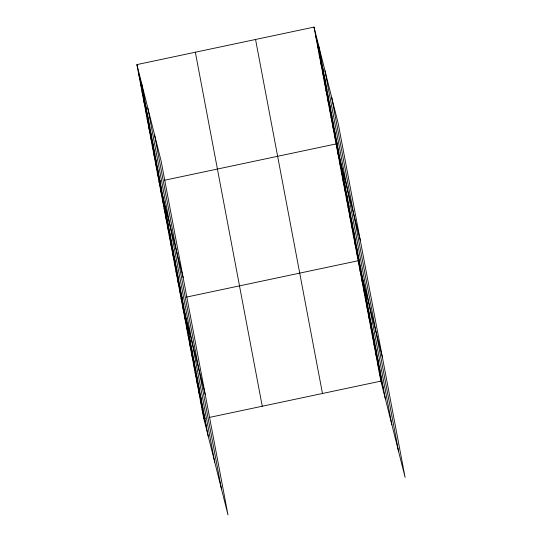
<?xml version="1.0" encoding="UTF-8"?>
<svg xmlns="http://www.w3.org/2000/svg" width="542" height="542" viewBox="0 0 542 542"><rect width="100%" height="100%" fill="white"/><g stroke="black" fill="none" stroke-linecap="round" stroke-linejoin="round"><path stroke-width="0.81" d="M136.902 64.6L161.089 160.886L227.992 514.9L203.806 418.607L136.902 64.6L314.008 27.1L338.194 123.393L405.098 477.4L380.911 381.114L314.008 27.1M160.54 181.089L158.982 181.421L183.169 277.714M164.436 180.269L336.087 143.921L360.274 240.214M182.62 297.917L181.062 298.242L205.249 394.535M186.516 297.091L358.167 260.749L382.354 357.036M203.806 418.607L205.371 418.282M209.266 417.455L380.911 381.114M315.701 36.084L320.146 53.78M317.402 45.074L321.846 62.764M319.103 54.058L323.547 71.754M320.796 63.048L325.241 80.738M322.497 72.032L326.941 89.721M324.197 81.015L328.642 98.712M325.891 90.006L330.335 107.695M327.592 98.99L332.036 116.686M329.292 107.98L333.737 125.669M330.986 116.964L335.43 134.653M332.686 125.954L337.131 143.644M334.387 134.938L338.831 152.627M337.781 152.912L342.226 170.601M339.482 161.895L343.926 179.585M341.182 170.886L345.627 188.575M342.876 179.869L347.32 197.559M344.577 188.853L349.021 206.549M346.277 197.844L350.721 215.533M347.971 206.827L352.415 224.523M349.671 215.818L354.116 233.507M351.372 224.801L355.816 242.491M353.066 233.785L357.51 251.481M354.766 242.775L359.211 260.465M356.467 251.759L360.911 269.455M359.915 270.004L364.359 287.7M361.663 279.265L366.107 296.955M363.411 288.52L367.855 306.216M365.166 297.782L369.61 315.471M366.914 307.043L371.358 324.733M368.662 316.298L373.106 333.994M370.416 325.559L374.854 343.249M372.164 334.814L376.609 352.51M373.912 344.075L378.357 361.765M375.66 353.337L380.105 371.026M377.415 362.591L381.859 380.288M379.163 371.853L383.607 389.542M138.596 73.583L143.041 91.273M140.297 82.574L144.741 100.263M141.997 91.557L146.442 109.247M143.691 100.541L148.135 118.237M145.392 109.531L149.836 127.221M147.092 118.515L151.536 136.205M148.793 127.505L153.23 145.195M150.486 136.489L154.931 154.179M152.187 145.473L156.631 163.169M153.887 154.463L158.332 172.153M155.581 163.447L160.025 181.143M157.282 172.437L161.726 190.127M160.676 190.405L165.12 208.101M162.376 199.395L166.821 217.085M164.077 208.379L168.521 226.075M165.771 217.369L170.215 235.059M167.471 226.353L171.916 244.042M169.172 235.336L173.616 253.033M170.872 244.327L175.31 262.016M172.566 253.31L177.01 271.007M174.267 262.301L178.711 279.99M175.967 271.285L180.411 288.974M177.661 280.275L182.105 297.964M179.361 289.259L183.806 306.948M182.81 307.504L187.254 325.193M184.558 316.765L189.002 334.455M186.312 326.02L190.75 343.709M188.06 335.281L192.505 352.971M189.808 344.536L194.253 362.232M191.556 353.797L196.001 371.487M193.311 363.059L197.755 380.748M195.059 372.313L199.503 390.01M196.807 381.575L201.251 399.264M198.562 390.829L203.006 408.526M200.31 400.091L204.754 417.78M202.058 409.352L206.502 427.042M331.677 97.452L398.587 451.466M324.963 70.731L391.873 424.738M318.445 44.79L385.355 398.804M255.56 39.471L322.47 393.485M195.344 52.222L262.253 406.236M154.572 134.951L221.482 488.965M147.858 108.231L214.767 462.238M141.347 82.289L208.25 436.303"/></g></svg>
